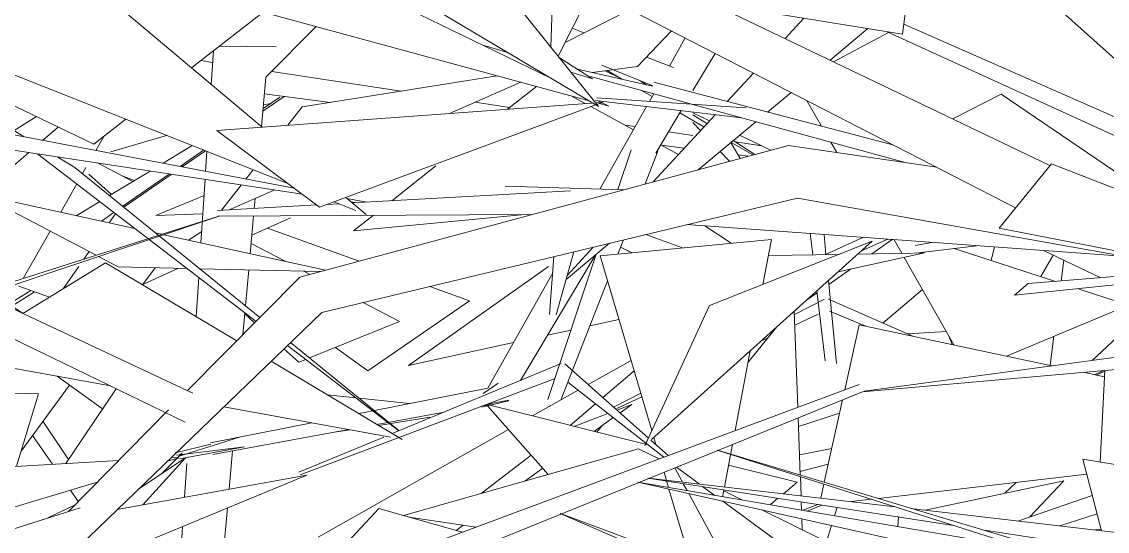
# Model space of a CAD drawing. Header units: millimetres. Extents: x 78096 to 288885, y -20632 to 149556.
# Drawn here: x 251112.1 to 251325.2, y 92567.1 to 92667.2 of the extents above; entities that cross this region are included whole.
import ezdxf

# ---------------------------------------------------------------- set-up
doc = ezdxf.new("R2010")
doc.units = ezdxf.units.MM
doc.layers.add('G-IMPT', color=8, linetype='Continuous', lineweight=9)
doc.layers.add('L-PLNT', color=71, linetype='Continuous', lineweight=9)

# ---------------------------------------------------------------- blocks, each defined once
blk = doc.blocks.new('ZZ-V - Tree Broadleaf 1 - 3dtree rotund SIMPLU-4826059-TOMH A-A')
at = {"layer": 'G-IMPT'}
for p, q in [((25609.18, 92678.69), (25655.24, 92637.42)), ((25448.96, 92658.1), (25463.02, 92669.05)), ((25473.43, 92666.22), (25463.56, 92656.28)), ((25575.02, 92659.28), (25585.78, 92665.06)), ((25453.24, 92661.43), (25452.81, 92654.87)), ((25465.55, 92662.25), (25454.4, 92662.34)), ((25429.74, 92643.13), (25395.12, 92659.73)), ((25450.79, 92659.53), (25453.09, 92659.18)), ((25464.69, 92657.42), (25490.07, 92653.56)), ((25530.13, 92657.53), (25532.98, 92656.17)), ((25530.54, 92657.59), (25533.54, 92655.84)), ((25463.56, 92656.28), (25462.69, 92646.57)), ((25516.65, 92654.47), (25510.99, 92649.99)), ((25538.25, 92654.77), (25536.83, 92655.67)), ((25467.16, 92652.49), (25462.96, 92649.6)), ((25463.27, 92652.99), (25476.15, 92651.33)), ((25523.46, 92652.61), (25526.24, 92651.1)), ((25537.31, 92653.66), (25539.37, 92652.46)), ((25607.93, 92652.91), (25598.4, 92648.07)), ((25607.93, 92652.91), (25638.37, 92632.22)), ((25504.6, 92651.35), (25511.4, 92650.31)), ((25527.36, 92650.49), (25535.7, 92645.95)), ((25569.68, 92651.74), (25572.63, 92646.67)), ((25418.47, 92648.54), (25414.1, 92645.79)), ((25429.74, 92643.13), (25436.01, 92648.01)), ((25544.83, 92649.3), (25549.56, 92646.55)), ((25547.4, 92649.27), (25550.64, 92647.72)), ((25550.12, 92647.16), (25547.4, 92648.9)), ((25419.77, 92643.88), (25422.78, 92646.47)), ((25533.99, 92646.88), (25536.05, 92646.57)), ((25547.4, 92647.41), (25548.89, 92645.82)), ((25430.13, 92641.9), (25431.69, 92644.65)), ((25542.61, 92645.57), (25547.4, 92644.84)), ((25559.55, 92641.12), (25555.31, 92643.84)), ((25556.56, 92644.88), (25562.67, 92641.96)), ((25451.66, 92641.81), (25447.09, 92638.66)), ((25451.96, 92641.69), (25451.71, 92637.78)), ((25541.09, 92643.01), (25544.56, 92641.12)), ((25541.23, 92642.94), (25545.7, 92642.36)), ((25552.74, 92641.71), (25554.56, 92639.77)), ((25556.69, 92640.34), (25554.83, 92643.44)), ((25554.87, 92643.47), (25559.13, 92641)), ((25555.71, 92643.58), (25560.95, 92642.78)), ((25574.48, 92643.49), (25575.65, 92641.49)), ((25408.6, 92634.25), (25416.97, 92641.46)), ((25556.3, 92641), (25558.2, 92640.75)), ((25427.54, 92637.34), (25428.22, 92638.54)), ((25496.94, 92638.88), (25488.26, 92632.01)), ((25423.25, 92629.78), (25426.4, 92635.32)), ((25444.96, 92637.2), (25435.64, 92630.77)), ((25451.61, 92636.19), (25450.8, 92623.74)), ((25430.2, 92621.32), (25407.58, 92633.21)), ((25437.78, 92626.59), (25407.58, 92633.21)), ((25451.4, 92633.08), (25441.94, 92629.12)), ((25461.43, 92632.48), (25461.25, 92630.52)), ((25434.03, 92629.47), (25432.79, 92627.69)), ((25451.17, 92629.48), (25441.94, 92629.12)), ((25461.12, 92629.02), (25460.46, 92621.63)), ((25513.64, 92629.28), (25480.77, 92626.09)), ((25484.63, 92629.14), (25480.77, 92626.09)), ((25415.87, 92616.76), (25421.16, 92626.08)), ((25443.11, 92625.43), (25441.9, 92625.69)), ((25475.23, 92618.39), (25443.48, 92625.35)), ((25450.94, 92625.96), (25448.37, 92624.27)), ((25591.01, 92623.24), (25594.28, 92623.83)), ((25591.68, 92621.79), (25603.04, 92623.2)), ((25428.85, 92622.03), (25427.82, 92620.56)), ((25434.55, 92619.03), (25430.69, 92621.06)), ((25562.21, 92621.27), (25576.08, 92621.5)), ((25575.91, 92618.08), (25592.88, 92621.78)), ((25579.79, 92621.56), (25590.62, 92621.74)), ((25590.81, 92621.74), (25592.88, 92621.78)), ((25627.51, 92616.91), (25616.25, 92622.23)), ((25426.82, 92619.12), (25423.76, 92614.73)), ((25434.55, 92619.03), (25448.06, 92618.72)), ((25441.79, 92618.87), (25439.34, 92615.52)), ((25450.57, 92618.66), (25474.21, 92618.11)), ((25460.17, 92618.44), (25459.54, 92611.38)), ((25519.04, 92619.12), (25491.52, 92599.67)), ((25450.36, 92616.95), (25449.86, 92609.25)), ((25409.58, 92614), (25415.86, 92609.89)), ((25459.42, 92610.01), (25459.04, 92605.75)), ((25527.14, 92607.44), (25532.87, 92608.69)), ((25580.02, 92607.69), (25577.19, 92594.89)), ((25580.02, 92607.69), (25617.88, 92599.64)), ((25518.84, 92605.63), (25523.46, 92606.64)), ((25491.52, 92599.67), (25512.15, 92604.17)), ((25422.57, 92597.58), (25431.47, 92591.18)), ((25624, 92598.34), (25628.22, 92597.44)), ((25418.88, 92594.11), (25371.11, 92595.22)), ((25424.97, 92595.85), (25415.46, 92582.84)), ((25418.88, 92594.11), (25414.57, 92579.89)), ((25576.75, 92592.91), (25573.18, 92576.78)), ((25535.39, 92592.05), (25532.46, 92590.93)), ((25535.39, 92592.05), (25533.08, 92590.39)), ((25530.69, 92590.26), (25524.04, 92587.73)), ((25531.75, 92589.44), (25527.99, 92586.74)), ((25456.99, 92582.9), (25456.32, 92575.4)), ((25505.82, 92574.55), (25515.6, 92582.1)), ((25448, 92580.44), (25447.57, 92573.8)), ((25517.89, 92579.51), (25514.36, 92576.98)), ((25583.85, 92573.58), (25624.73, 92578.34)), ((25573.09, 92576.4), (25572.48, 92573.64)), ((25578.43, 92572.95), (25582.45, 92573.42)), ((25455.99, 92571.72), (25453.96, 92549.05)), ((25447.2, 92568.09), (25446.71, 92560.48)), ((25502.3, 92568.34), (25500.87, 92567.32))]:
    blk.add_line(p, q, dxfattribs=at)
blk = doc.blocks.new('ZZ-V - Tree Broadleaf 1 - 3dtree rotund SIMPLU-4826034-TOMH A-A')
at = {"layer": 'G-IMPT'}
for p, q in [((25588.57, 92664.69), (25593.83, 92706)), ((25496.94, 92696.72), (25617.48, 92638.92)), ((25486.95, 92694.27), (25610.75, 92630.63)), ((25519.5, 92656.11), (25459.22, 92685.35)), ((25528.88, 92650.54), (25476.79, 92681.49)), ((25504.87, 92680.35), (25528.88, 92650.54)), ((25519.99, 92677.28), (25519.46, 92662.23)), ((25428.34, 92675.43), (25462.81, 92646.47)), ((25451.38, 92672.22), (25527.01, 92651.65)), ((25527.51, 92673.42), (25520.91, 92660.42)), ((25522.28, 92663.1), (25535.06, 92669.54)), ((25556.08, 92669.97), (25588.57, 92664.69)), ((25569.17, 92667.84), (25565.5, 92663.85)), ((25523.69, 92665.88), (25526, 92664.98)), ((25543.19, 92665.36), (25536.53, 92658.38)), ((25581.74, 92665.8), (25574.31, 92659.62)), ((25585.5, 92665.18), (25656.36, 92632.87)), ((25588.83, 92666.68), (25659.31, 92635.62)), ((25394.52, 92664.46), (25467.82, 92635.41)), ((25545.87, 92663.98), (25542.76, 92658.46)), ((25506.15, 92662.59), (25511.22, 92661.03)), ((25551.76, 92660.95), (25547.4, 92653.63)), ((25521.21, 92660.06), (25527.69, 92655.98)), ((25539.5, 92654.58), (25529.53, 92658.65)), ((25538.28, 92660.21), (25543.56, 92658.15)), ((25508.92, 92656.57), (25470.64, 92650.45)), ((25523.44, 92657.28), (25527.69, 92655.98)), ((25524.7, 92657.86), (25539.46, 92654.49)), ((25527.6, 92657.2), (25536.53, 92658.38)), ((25559.27, 92657.09), (25554.13, 92651.51)), ((25499.58, 92649.15), (25513.61, 92655.29)), ((25527.29, 92656.39), (25539.01, 92653.19)), ((25539.74, 92655.27), (25586.67, 92643)), ((25367.67, 92653.82), (25469.08, 92634.46)), ((25528.5, 92652.22), (25557.83, 92650.27)), ((25539.69, 92653.03), (25538.85, 92651.53)), ((25539.01, 92653.2), (25589.03, 92639.51)), ((25566.68, 92653.28), (25562.05, 92649.44)), ((25453.88, 92645.82), (25527.47, 92651.19)), ((25467.82, 92646.84), (25470.64, 92650.45)), ((25474.07, 92630.74), (25529.69, 92651.35)), ((25528.27, 92651.73), (25556.9, 92648.29)), ((25528.3, 92651.25), (25529.69, 92651.35)), ((25530.86, 92650.6), (25528.88, 92651.56)), ((25529.02, 92651.1), (25530.86, 92650.6)), ((25538.28, 92650.53), (25529.14, 92634.31)), ((25407.59, 92649.74), (25416.11, 92644.57)), ((25551.73, 92648.91), (25539.6, 92635.74)), ((25545.07, 92649.71), (25540.11, 92641.37)), ((25376.32, 92647.65), (25470.67, 92633.28)), ((25453.88, 92645.82), (25474.07, 92630.74)), ((25559.74, 92647.52), (25548.41, 92638.11)), ((25346.71, 92642.23), (25449.2, 92594.26)), ((25566.14, 92642.89), (25470.18, 92617.03)), ((25532.65, 92634.2), (25535.26, 92642.03)), ((25538.02, 92635.31), (25540.53, 92641.75)), ((25595.25, 92638.59), (25566.14, 92642.89)), ((25418.74, 92641.19), (25461.6, 92608.34)), ((25422.7, 92640.59), (25426.06, 92638.55)), ((25345.57, 92638.05), (25447.67, 92588.56)), ((25462.35, 92609.1), (25426.06, 92638.55)), ((25459.6, 92636.27), (25461.02, 92638.1)), ((25607.51, 92626.64), (25617.77, 92639.27)), ((25688.33, 92611.74), (25617.77, 92639.27)), ((25454.84, 92630.16), (25458.69, 92635.11)), ((25456.32, 92630.24), (25465.18, 92634.12)), ((25480.53, 92631.58), (25523.32, 92633.95)), ((25510.55, 92634.91), (25533.75, 92634.16)), ((25454.05, 92630.12), (25473.47, 92631.19)), ((25567.91, 92632.55), (25474.53, 92610.1)), ((25475.6, 92631.31), (25477.85, 92631.43)), ((25476.93, 92631.8), (25481.23, 92630.09)), ((25479.25, 92632.66), (25483.26, 92629.29)), ((25479.45, 92632.48), (25483.36, 92631.74)), ((25480.24, 92631.82), (25481.49, 92631.63)), ((25654.65, 92617.06), (25567.91, 92632.55)), ((25407.1, 92613.97), (25454.29, 92628.99)), ((25408.1, 92613.5), (25454.36, 92628.99)), ((25454.11, 92628.99), (25515.68, 92629.29)), ((25546.22, 92627.34), (25636.75, 92620.74)), ((25607.51, 92626.64), (25690.63, 92610.5)), ((25531.04, 92623.69), (25522.5, 92616.59)), ((25527.77, 92622.9), (25522.73, 92617.44)), ((25529.17, 92621.21), (25562.81, 92624.44)), ((25532.65, 92621.55), (25533.73, 92624.33)), ((25582.57, 92624.06), (25539.27, 92585.15)), ((25582.57, 92624.06), (25550.62, 92611.47)), ((25561.14, 92615.61), (25562.81, 92624.44)), ((25528.17, 92621.3), (25513.55, 92596.74)), ((25518.91, 92593), (25528.42, 92621.51)), ((25519.25, 92609.67), (25520.11, 92621.06)), ((25520.55, 92609.61), (25524.01, 92622)), ((25529.17, 92621.21), (25539.29, 92586.91)), ((25415.84, 92609.88), (25432.08, 92619.84)), ((25432.08, 92619.84), (25457.82, 92604.51)), ((25646.91, 92618.45), (25613.18, 92615.78)), ((25470.18, 92617.03), (25448.17, 92594.74)), ((25519.87, 92617.86), (25507.11, 92595.23)), ((25521.53, 92593.06), (25530.61, 92616.33)), ((25610.56, 92613.46), (25651.16, 92617.69)), ((25610.56, 92613.46), (25613.18, 92615.78)), ((25474.53, 92610.1), (25405.84, 92543.94)), ((25537.92, 92583.93), (25550.62, 92611.47)), ((25467.78, 92603.6), (25489.64, 92586.85)), ((25489.72, 92586.88), (25468.39, 92604.19)), ((25645.65, 92603.39), (25581.02, 92594.66)), ((25401.95, 92601.35), (25433.03, 92595.66)), ((25555.69, 92586.89), (25558.66, 92602.57)), ((25464.56, 92600.5), (25490.27, 92585.18)), ((25488.36, 92586.32), (25521.54, 92600.04)), ((25538.63, 92585.47), (25522.25, 92599.99)), ((25640.85, 92599.81), (25580.68, 92594.54)), ((25470.3, 92578.23), (25520.37, 92597.11)), ((25628.29, 92598.71), (25627.35, 92580.73)), ((25580.01, 92595.94), (25424.15, 92537.96)), ((25434.12, 92595.13), (25424.25, 92580.44)), ((25507.11, 92595.23), (25484.84, 92590.84)), ((25506.19, 92594.16), (25509.12, 92596.24)), ((25541.68, 92581.68), (25522.83, 92596.39)), ((25580.66, 92594.49), (25420.48, 92529.64)), ((25475.58, 92593.93), (25481.18, 92593.34)), ((25481.86, 92593.26), (25491.77, 92592.21)), ((25505.94, 92591.52), (25511.18, 92592.73)), ((25511.25, 92592.86), (25507.08, 92592.1)), ((25444.45, 92590.97), (25424.76, 92571.04)), ((25455.3, 92591.58), (25488.04, 92585.59)), ((25484.51, 92590.78), (25481.77, 92590.24)), ((25498.54, 92590.53), (25485.35, 92588.11)), ((25507.56, 92592.03), (25506.26, 92591.76)), ((25518.96, 92578.29), (25507.05, 92591.77)), ((25507.5, 92591.88), (25538.61, 92584.08)), ((25472.56, 92588.42), (25452.68, 92584.51)), ((25485.66, 92587.93), (25495.76, 92589.51)), ((25479.82, 92587.09), (25453.14, 92582.19)), ((25476.93, 92586.56), (25480.06, 92587.05)), ((25445.76, 92582.52), (25452.7, 92584.21)), ((25446.32, 92581.81), (25458.35, 92585.59)), ((25470.01, 92578.73), (25486.69, 92585.63)), ((25542.54, 92582), (25539.1, 92585.05)), ((25539.7, 92585.53), (25540.1, 92584.16)), ((25553.59, 92575.84), (25555.17, 92584.17)), ((25447.13, 92582.44), (25443.19, 92578.54)), ((25445.98, 92582.06), (25459.31, 92583.68)), ((25446.49, 92582.14), (25447.13, 92582.44)), ((25446.56, 92581.34), (25459.34, 92583.69)), ((25490.59, 92570.21), (25536.71, 92583.35)), ((25540.76, 92581.34), (25536.71, 92583.35)), ((25610.93, 92564.34), (25552.17, 92583.07)), ((25628.6, 92560.15), (25552.19, 92583.08)), ((25363.67, 92577), (25434.63, 92581.03)), ((25438.58, 92575.47), (25447.74, 92581.55)), ((25439.35, 92572.3), (25447.76, 92581.56)), ((25444.19, 92580.88), (25446.45, 92581.55)), ((25444.95, 92581.61), (25446.37, 92581.69)), ((25548.63, 92576.42), (25544.14, 92579.71)), ((25554.4, 92580.13), (25567.85, 92576.76)), ((25623.97, 92581.29), (25627.6, 92567.23)), ((25623.97, 92581.29), (25701.64, 92568.36)), ((25418.66, 92556.29), (25471.61, 92578.18)), ((25434.34, 92571.39), (25471.61, 92578.18)), ((25587.07, 92571.95), (25538.58, 92577.59)), ((25541.71, 92578.72), (25542.59, 92575.74)), ((25543.81, 92579.57), (25545.33, 92576.8)), ((25378.12, 92561.13), (25430.42, 92576.76)), ((25614.73, 92563.44), (25536.55, 92576.77)), ((25617.8, 92558.64), (25536.55, 92576.77)), ((25538.52, 92577.56), (25598.55, 92568.29)), ((25545.5, 92576.48), (25546.25, 92575.11)), ((25551.68, 92574.19), (25549.36, 92575.89)), ((25565.14, 92574.5), (25567.85, 92576.76)), ((25592.98, 92571.26), (25620.23, 92577.06)), ((25613.56, 92569.95), (25620.23, 92577.06)), ((25542.69, 92575.4), (25546.9, 92561.11)), ((25546.57, 92574.53), (25555.7, 92557.82)), ((25553.22, 92573.92), (25553.48, 92575.25)), ((25557.09, 92573.27), (25553.44, 92575.07)), ((25562.55, 92572.33), (25564.08, 92573.61)), ((25625.81, 92574.16), (25611.19, 92569.14)), ((25382.26, 92557.41), (25427.05, 92571.77)), ((25420.74, 92569.75), (25425.98, 92572.27)), ((25485.69, 92571.59), (25470.4, 92555.17)), ((25485.69, 92571.59), (25502.11, 92566.96)), ((25598.49, 92539.92), (25553.24, 92573.04)), ((25581.7, 92561.09), (25561.07, 92571.3)), ((25630.48, 92566.9), (25590.71, 92571.52)), ((25491.67, 92569.91), (25504.81, 92567.97)), ((25521.32, 92570.62), (25580.72, 92545.08)), ((25584.65, 92546.99), (25521.39, 92570.65)), ((25587.72, 92569.96), (25587.59, 92568.06)), ((25626.74, 92570.54), (25619.43, 92568.18)), ((25604.63, 92567.35), (25637.59, 92562.25))]:
    blk.add_line(p, q, dxfattribs=at)
blk = doc.blocks.new('ZZ-V - Tree Broadleaf 2 - 3dtree rotund SIMPLU-4826084-TOMH A-A')
at = {"layer": 'G-IMPT'}
for p, q in [((25466.28, 92652.38), (25463.01, 92650.11)), ((25451.3, 92641.96), (25446.68, 92638.74)), ((25437.44, 92635.8), (25430.61, 92639.38)), ((25444.55, 92637.26), (25435.45, 92630.93)), ((25433.22, 92633.25), (25428.78, 92637.24)), ((25435.63, 92636.75), (25437.75, 92635.99)), ((25433.71, 92629.72), (25431.28, 92628.02)), ((25468.36, 92628.65), (25460.78, 92625.24)), ((25463.85, 92626.62), (25481.84, 92620.17)), ((25549.7, 92627.08), (25554.92, 92623.68)), ((25545.34, 92622.76), (25538.16, 92625.4)), ((25570.41, 92625.57), (25570.9, 92621.42)), ((25573.13, 92625.38), (25573.51, 92621.46)), ((25573.43, 92621.46), (25580.75, 92624.82)), ((25580.52, 92622.22), (25585.63, 92624.47)), ((25467.3, 92620.13), (25460.64, 92623.63)), ((25535.41, 92621.81), (25533.17, 92622.9)), ((25533.18, 92622.92), (25535.45, 92621.81)), ((25582.54, 92621.61), (25586.48, 92624.4)), ((25586.88, 92624.37), (25588.4, 92621.7)), ((25598.69, 92622.66), (25618.56, 92616.2)), ((25606.58, 92622.94), (25605.97, 92620.29)), ((25588.85, 92620.9), (25598.59, 92603.74)), ((25615.73, 92617.12), (25618.12, 92621.35)), ((25620.19, 92620.37), (25619.66, 92616.29)), ((25446.4, 92618.76), (25439.4, 92615.6)), ((25472.18, 92617.57), (25471, 92618.19)), ((25574.08, 92615.6), (25578.3, 92618.6)), ((25574.01, 92616.36), (25575.59, 92600.07)), ((25417.39, 92614.41), (25413.04, 92611.73)), ((25418.08, 92614.16), (25413.63, 92611.35)), ((25421.05, 92613.07), (25415.03, 92615.28)), ((25495.71, 92615.2), (25503.55, 92612.38)), ((25569.69, 92612.48), (25571.78, 92613.96)), ((25571.73, 92614.32), (25573.35, 92600.6)), ((25584.7, 92608), (25592.44, 92614.58)), ((25623, 92614.76), (25632.94, 92611.53)), ((25489.77, 92608.34), (25482.67, 92612.06)), ((25483.55, 92598.63), (25503.55, 92612.38)), ((25567.31, 92609.67), (25573.24, 92612.7)), ((25590.59, 92605.44), (25573.98, 92612.67)), ((25637.89, 92612.01), (25625.82, 92600.71)), ((25461.33, 92608.07), (25459.4, 92609.79)), ((25567.98, 92591.47), (25567.29, 92610.33)), ((25567.39, 92607.6), (25571.95, 92609.74)), ((25581.32, 92607.41), (25574.21, 92610.32)), ((25632.94, 92611.53), (25608.95, 92601.53)), ((25472.13, 92601.16), (25489.77, 92608.34)), ((25563.88, 92607.26), (25558.24, 92600.36)), ((25589.59, 92605.88), (25597.13, 92606.32)), ((25598.32, 92603.8), (25597.64, 92605.42)), ((25618.25, 92605.41), (25617.51, 92599.72)), ((25483.55, 92598.63), (25477.24, 92603.24)), ((25560.84, 92604.53), (25562.15, 92605.14)), ((25470, 92600.3), (25467.07, 92602.92)), ((25470, 92600.3), (25471.37, 92600.85)), ((25526.82, 92595.94), (25535.23, 92600.68)), ((25529.68, 92593.4), (25535.83, 92598.66)), ((25626.22, 92597.86), (25628.04, 92598.69)), ((25626.59, 92597.78), (25628.28, 92598.57)), ((25515.9, 92589.77), (25524.84, 92594.82)), ((25531.81, 92591.51), (25537.13, 92594.24)), ((25532.48, 92591.22), (25537.35, 92593.5)), ((25523.27, 92587.93), (25528.24, 92592.17)), ((25419.77, 92588.74), (25424.79, 92581.25)), ((25568.47, 92578.2), (25568.06, 92589.39)), ((25473.8, 92566.01), (25511.18, 92587.11)), ((25528.54, 92586.61), (25529.66, 92587.94)), ((25417.74, 92585.96), (25421.64, 92580.29)), ((25568.32, 92582.15), (25574.64, 92583.4)), ((25568.44, 92578.85), (25573.96, 92580.29)), ((25568.62, 92574.09), (25568.48, 92577.87)), ((25608.61, 92574.59), (25610.84, 92576.72)), ((25425.16, 92575.19), (25426.68, 92572.98)), ((25568.72, 92571.28), (25568.66, 92572.9)), ((25571.9, 92572.4), (25568.94, 92571.25)), ((25569.83, 92571.09), (25572.69, 92572.28)), ((25568.86, 92567.44), (25568.78, 92569.57)), ((25627.53, 92567.49), (25626.28, 92567.39))]:
    blk.add_line(p, q, dxfattribs=at)
blk = doc.blocks.new('ZZ-V - Tree Broadleaf 2 - 3dtree rotund SIMPLU-4826109-TOMH A-A')
at = {"layer": 'G-IMPT'}
for p, q in [((25463.07, 92650.86), (25464.44, 92651.11)), ((25433.09, 92641.61), (25444.05, 92644.83)), ((25449.07, 92642.84), (25443.35, 92639.38)), ((25440.8, 92637.83), (25432.86, 92633.03)), ((25430.92, 92631.86), (25426.39, 92629.12)), ((25568.12, 92587.68), (25576.18, 92590.34)), ((25575.2, 92570.18), (25575.72, 92571.81)), ((25573.59, 92565.1), (25574.6, 92568.28))]:
    blk.add_line(p, q, dxfattribs=at)

msp = doc.modelspace()

# ---------------------------------------------------------------- block references
at = {"layer": 'L-PLNT'}
for name in ['ZZ-V - Tree Broadleaf 1 - 3dtree rotund SIMPLU-4826059-TOMH A-A', 'ZZ-V - Tree Broadleaf 2 - 3dtree rotund SIMPLU-4826109-TOMH A-A', 'ZZ-V - Tree Broadleaf 2 - 3dtree rotund SIMPLU-4826084-TOMH A-A', 'ZZ-V - Tree Broadleaf 1 - 3dtree rotund SIMPLU-4826034-TOMH A-A']:
    msp.add_blockref(name, (225696.455, 0), dxfattribs=at)

doc.saveas('drawing.dxf')
